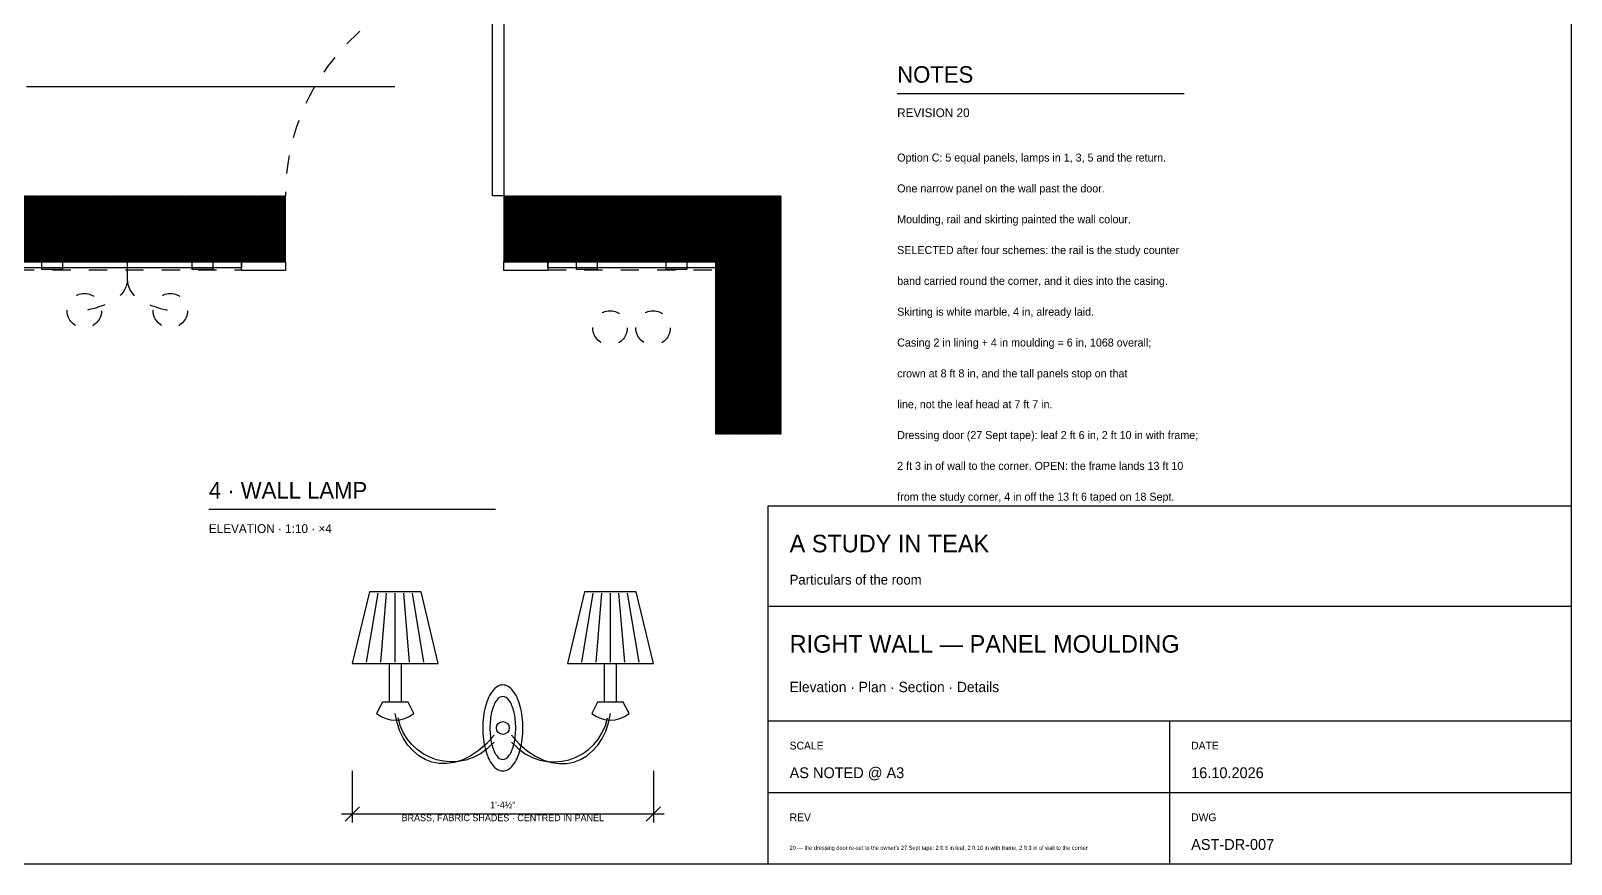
# Model space of a CAD drawing. Header units: inches. Extents: x 0.3 to 16.2, y 0.3 to 11.4.
# Drawn here: x 7.76 to 16.22, y 0.31 to 4.89 of the extents above; entities that cross this region are included whole.
import ezdxf
from ezdxf.enums import TextEntityAlignment as Align

# ---------------------------------------------------------------- set-up
doc = ezdxf.new("R2010")
doc.units = ezdxf.units.IN
doc.header["$LTSCALE"] = 0.009843
doc.header["$MEASUREMENT"] = 0
doc.linetypes.add('DASHED', pattern=[0.6, 0.5, -0.1])
for name, color, linetype in [('DIMENSIONS', 1, 'Continuous'), ('GEOMETRY', 7, 'Continuous'), ('HATCH', 8, 'Continuous'), ('TEXT', 7, 'Continuous')]:
    doc.layers.add(name, color=color, linetype=linetype)

msp = doc.modelspace()

# ---------------------------------------------------------------- hatches: boundary and pattern name
at = {"layer": 'HATCH'}
h = msp.add_hatch(dxfattribs=at)
h.set_pattern_fill('ANSI31', scale=0.01574803)
h.paths.add_polyline_path([(2.0787, 3.9843), (9.1606, 3.9843), (9.1606, 3.622), (2.0787, 3.622), (2.0787, 3.9843)])
h = msp.add_hatch(dxfattribs=at)
h.set_pattern_fill('ANSI31', scale=0.01574803)
h.paths.add_polyline_path([(10.3606, 3.9843), (11.8835, 3.9843), (11.8835, 3.622), (10.3606, 3.622), (10.3606, 3.9843)])
h = msp.add_hatch(dxfattribs=at)
h.set_pattern_fill('ANSI31', scale=0.01574803)
h.paths.add_polyline_path([(11.5213, 3.9843), (11.8835, 3.9843), (11.8835, 2.6772), (11.5213, 2.6772), (11.5213, 3.9843)])

# ---------------------------------------------------------------- linework, layer by layer
at = {"layer": 'DIMENSIONS'}
for p, q in [((9.5276, 0.8268), (9.5276, 0.5433)), ((11.1811, 0.8268), (11.1811, 0.5433)), ((9.4882, 0.5512), (9.5669, 0.6299)), ((11.1417, 0.5512), (11.2205, 0.6299)), ((9.4685, 0.5906), (11.2402, 0.5906))]:
    msp.add_line(p, q, dxfattribs=at)
at = {"layer": 'GEOMETRY'}
for p, q in [((9.7606, 4.5843), (7.7386, 4.5843)), ((12.5197, 4.5472), (14.0945, 4.5472)), ((8.7402, 2.2638), (10.315, 2.2638)), ((9.6063, 1.4252), (9.6693, 1.8031)), ((9.685, 1.4252), (9.7165, 1.8031)), ((9.7638, 1.4252), (9.7638, 1.8031)), ((9.8425, 1.4252), (9.811, 1.8031)), ((9.9213, 1.4252), (9.8583, 1.8031)), ((10.7874, 1.4252), (10.8504, 1.8031)), ((10.8661, 1.4252), (10.8976, 1.8031)), ((10.9449, 1.4252), (10.9449, 1.8031)), ((11.0236, 1.4252), (10.9921, 1.8031)), ((11.1024, 1.4252), (11.0394, 1.8031)), ((11.811, 1.7323), (16.2205, 1.7323)), ((11.811, 1.1024), (16.2205, 1.1024)), ((14.0157, 1.1024), (14.0157, 0.315)), ((11.811, 0.7087), (16.2205, 0.7087))]:
    msp.add_line(p, q, dxfattribs=at)
at = {"layer": 'GEOMETRY', "linetype": 'DASHED'}
for p, q in [((2.8819, 3.578), (8.9197, 3.578)), ((10.6016, 3.578), (11.5213, 3.578))]:
    msp.add_line(p, q, dxfattribs=at)
at = {"layer": 'GEOMETRY'}
for points in [[(0.315, 11.378), (16.2205, 11.378), (16.2205, 0.315), (0.315, 0.315), (0.315, 11.378)], [(10.2976, 5.1843), (10.3606, 5.1843), (10.3606, 3.9843), (10.2976, 3.9843), (10.2976, 5.1843)], [(2.4409, 2.6772), (2.4409, 3.622), (9.1606, 3.622), (9.1606, 3.9843)], [(10.3606, 3.9843), (10.3606, 3.622), (11.5213, 3.622), (11.5213, 2.6772)], [(2.8819, 3.622), (8.9197, 3.622), (8.9197, 3.5906), (2.8819, 3.5906), (2.8819, 3.622)], [(7.8224, 3.622), (7.9357, 3.622), (7.9357, 3.5811), (7.8224, 3.5811), (7.8224, 3.622)], [(8.6488, 3.622), (8.7622, 3.622), (8.7622, 3.5811), (8.6488, 3.5811), (8.6488, 3.622)], [(8.9197, 3.622), (9.1606, 3.622), (9.1606, 3.5748), (8.9197, 3.5748), (8.9197, 3.622)], [(10.3606, 3.622), (10.6016, 3.622), (10.6016, 3.5748), (10.3606, 3.5748), (10.3606, 3.622)], [(10.6016, 3.622), (11.5213, 3.622), (11.5213, 3.5906), (10.6016, 3.5906), (10.6016, 3.622)], [(10.7591, 3.622), (10.8724, 3.622), (10.8724, 3.5811), (10.7591, 3.5811), (10.7591, 3.622)], [(11.2504, 3.622), (11.3638, 3.622), (11.3638, 3.5811), (11.2504, 3.5811), (11.2504, 3.622)], [(11.811, 2.2835), (16.2205, 2.2835), (16.2205, 0.315), (11.811, 0.315), (11.811, 2.2835)], [(9.5276, 1.4173), (10, 1.4173), (9.9055, 1.811), (9.622, 1.811), (9.5276, 1.4173)], [(10.7087, 1.4173), (11.1811, 1.4173), (11.0866, 1.811), (10.8031, 1.811), (10.7087, 1.4173)], [(9.7323, 1.4173), (9.7953, 1.4173), (9.7953, 1.2047), (9.7323, 1.2047), (9.7323, 1.4173)], [(10.9134, 1.4173), (10.9764, 1.4173), (10.9764, 1.2047), (10.9134, 1.2047), (10.9134, 1.4173)], [(9.8661, 1.1417), (9.8346, 1.2047), (9.6929, 1.2047), (9.6614, 1.1417)], [(11.0472, 1.1417), (11.0157, 1.2047), (10.874, 1.2047), (10.8425, 1.1417)]]:
    msp.add_lwpolyline(points, dxfattribs=at)
at = {"layer": 'GEOMETRY', "linetype": 'DASHED'}
msp.add_lwpolyline([(8.2923, 3.622), (8.2923, 3.5276)], dxfattribs=at)
for centre in [(8.0561, 3.3543), (8.5285, 3.3543), (10.9433, 3.2598), (11.1795, 3.2598)]:
    msp.add_circle(centre, 0.0945, dxfattribs=at)
at = {"layer": 'GEOMETRY'}
msp.add_circle((10.3543, 1.063), 0.0354, dxfattribs=at)
at = {"layer": 'GEOMETRY', "linetype": 'DASHED'}
msp.add_open_spline([(10.2976, 5.1843), (10.0942, 5.1736), (9.8968, 5.1112), (9.7242, 5.0032), (9.5515, 4.8952), (9.4091, 4.7449), (9.3105, 4.5667), (9.2119, 4.3884), (9.1603, 4.1879), (9.1606, 3.9843)], degree=3, knots=[0, 0, 0, 0, 1, 1, 1, 2, 2, 2, 3, 3, 3, 3], dxfattribs=at)
for points in [[(8.2923, 3.5276), (8.2923, 3.4436), (8.2135, 3.3858), (8.0561, 3.3543)], [(8.2923, 3.5276), (8.2923, 3.4436), (8.371, 3.3858), (8.5285, 3.3543)]]:
    msp.add_open_spline(points, degree=3, dxfattribs=at)
at = {"layer": 'GEOMETRY'}
for points in [[(10.4646, 1.063), (10.4646, 1.0215), (10.4595, 0.9808), (10.4498, 0.9449), (10.4401, 0.909), (10.4262, 0.8792), (10.4094, 0.8584), (10.3927, 0.8377), (10.3737, 0.8268), (10.3543, 0.8268), (10.335, 0.8268), (10.316, 0.8377), (10.2992, 0.8584), (10.2825, 0.8792), (10.2685, 0.909), (10.2589, 0.9449), (10.2492, 0.9808), (10.2441, 1.0215), (10.2441, 1.063), (10.2441, 1.1045), (10.2492, 1.1452), (10.2589, 1.1811), (10.2685, 1.217), (10.2825, 1.2468), (10.2992, 1.2676), (10.316, 1.2883), (10.335, 1.2992), (10.3543, 1.2992), (10.3737, 1.2992), (10.3927, 1.2883), (10.4094, 1.2676), (10.4262, 1.2468), (10.4401, 1.217), (10.4498, 1.1811), (10.4595, 1.1452), (10.4646, 1.1045), (10.4646, 1.063)], [(10.4252, 1.063), (10.4252, 1.0326), (10.4219, 1.0027), (10.4157, 0.9764), (10.4095, 0.95), (10.4005, 0.9282), (10.3898, 0.913), (10.379, 0.8978), (10.3668, 0.8898), (10.3543, 0.8898), (10.3419, 0.8898), (10.3297, 0.8978), (10.3189, 0.913), (10.3081, 0.9282), (10.2992, 0.95), (10.293, 0.9764), (10.2867, 1.0027), (10.2835, 1.0326), (10.2835, 1.063), (10.2835, 1.0934), (10.2867, 1.1233), (10.293, 1.1496), (10.2992, 1.1759), (10.3081, 1.1978), (10.3189, 1.213), (10.3297, 1.2282), (10.3419, 1.2362), (10.3543, 1.2362), (10.3668, 1.2362), (10.379, 1.2282), (10.3898, 1.213), (10.4005, 1.1978), (10.4095, 1.1759), (10.4157, 1.1496), (10.4219, 1.1233), (10.4252, 1.0934), (10.4252, 1.063)]]:
    msp.add_open_spline(points, degree=3, knots=[0, 0, 0, 0, 1, 1, 1, 2, 2, 2, 3, 3, 3, 4, 4, 4, 5, 5, 5, 6, 6, 6, 7, 7, 7, 8, 8, 8, 9, 9, 9, 10, 10, 10, 11, 11, 11, 12, 12, 12, 12], dxfattribs=at)
for points in [[(9.6614, 1.1417), (9.7297, 1.0945), (9.7979, 1.0945), (9.8661, 1.1417)], [(10.3071, 1.0236), (10.0787, 0.748), (9.8031, 0.8661), (9.7638, 1.1417)], [(10.3071, 0.9843), (10.1181, 0.7795), (9.8268, 0.8898), (9.7795, 1.1181)], [(10.4016, 1.0236), (10.6299, 0.748), (10.9055, 0.8661), (10.9449, 1.1417)], [(10.4016, 0.9843), (10.5906, 0.7795), (10.8819, 0.8898), (10.9291, 1.1181)], [(10.8425, 1.1417), (10.9108, 1.0945), (10.979, 1.0945), (11.0472, 1.1417)]]:
    msp.add_open_spline(points, degree=3, dxfattribs=at)

# ---------------------------------------------------------------- texts
at = {"layer": 'TEXT'}
for s, height, p in [('NOTES', 0.09071, (12.5197, 4.6063)), ('REVISION 20', 0.048189, (12.5197, 4.4173)), ('Option C: 5 equal panels, lamps in 1, 3, 5 and the return.', 0.043937, (12.5197, 4.1732)), ('One narrow panel on the wall past the door.', 0.043937, (12.5197, 4.0039)), ('Moulding, rail and skirting painted the wall colour.', 0.043937, (12.5197, 3.8346)), ('SELECTED after four schemes: the rail is the study counter', 0.043937, (12.5197, 3.6654)), ('band carried round the corner, and it dies into the casing.', 0.043937, (12.5197, 3.4961)), ('Skirting is white marble, 4 in, already laid.', 0.043937, (12.5197, 3.3268)), ('Casing 2 in lining + 4 in moulding = 6 in, 1068 overall;', 0.043937, (12.5197, 3.1575)), ('crown at 8 ft 8 in, and the tall panels stop on that', 0.043937, (12.5197, 2.9882)), ('line, not the leaf head at 7 ft 7 in.', 0.043937, (12.5197, 2.8189)), ('Dressing door (27 Sept tape): leaf 2 ft 6 in, 2 ft 10 in with frame;', 0.043937, (12.5197, 2.6496)), ('2 ft 3 in of wall to the corner. OPEN: the frame lands 13 ft 10', 0.043937, (12.5197, 2.4803)), ('4 · WALL LAMP', 0.090709, (8.7402, 2.3228)), ('from the study corner, 4 in off the 13 ft 6 taped on 18 Sept.', 0.043937, (12.5197, 2.311)), ('ELEVATION · 1:10 · ×4', 0.048189, (8.7402, 2.1339)), ('A STUDY IN TEAK', 0.096378, (11.9291, 2.0276)), ('Particulars of the room', 0.053858, (11.9291, 1.8504)), ('RIGHT WALL — PANEL MOULDING', 0.096378, (11.9291, 1.4764)), ('Elevation · Plan · Section · Details', 0.056693, (11.9291, 1.2598)), ('SCALE', 0.04252, (11.9291, 0.9449)), ('DATE', 0.04252, (14.1339, 0.9449)), ('AS NOTED @ A3', 0.059528, (11.9291, 0.7874)), ('16.10.2026', 0.05953, (14.1339, 0.7874)), ('REV', 0.04252, (11.9291, 0.5512)), ('DWG', 0.04252, (14.1339, 0.5512)), ('AST-DR-007', 0.05953, (14.1339, 0.3937)), ("20 — the dressing door re-set to the owner's 27 Sept tape: 2 ft 6 in leaf, 2 ft 10 in with frame, 2 ft 3 in of wall to the corner", 0.0221498, (11.9291, 0.3937))]:
    msp.add_text(s, height=height, dxfattribs=at).set_placement(p)
for s, p in [('1\'-4½"', (10.3543, 0.622)), ('BRASS, FABRIC SHADES · CENTRED IN PANEL', (10.3543, 0.5512))]:
    msp.add_text(s, height=0.03685, dxfattribs=at).set_placement(p, align=Align.CENTER)

doc.saveas('drawing.dxf')
